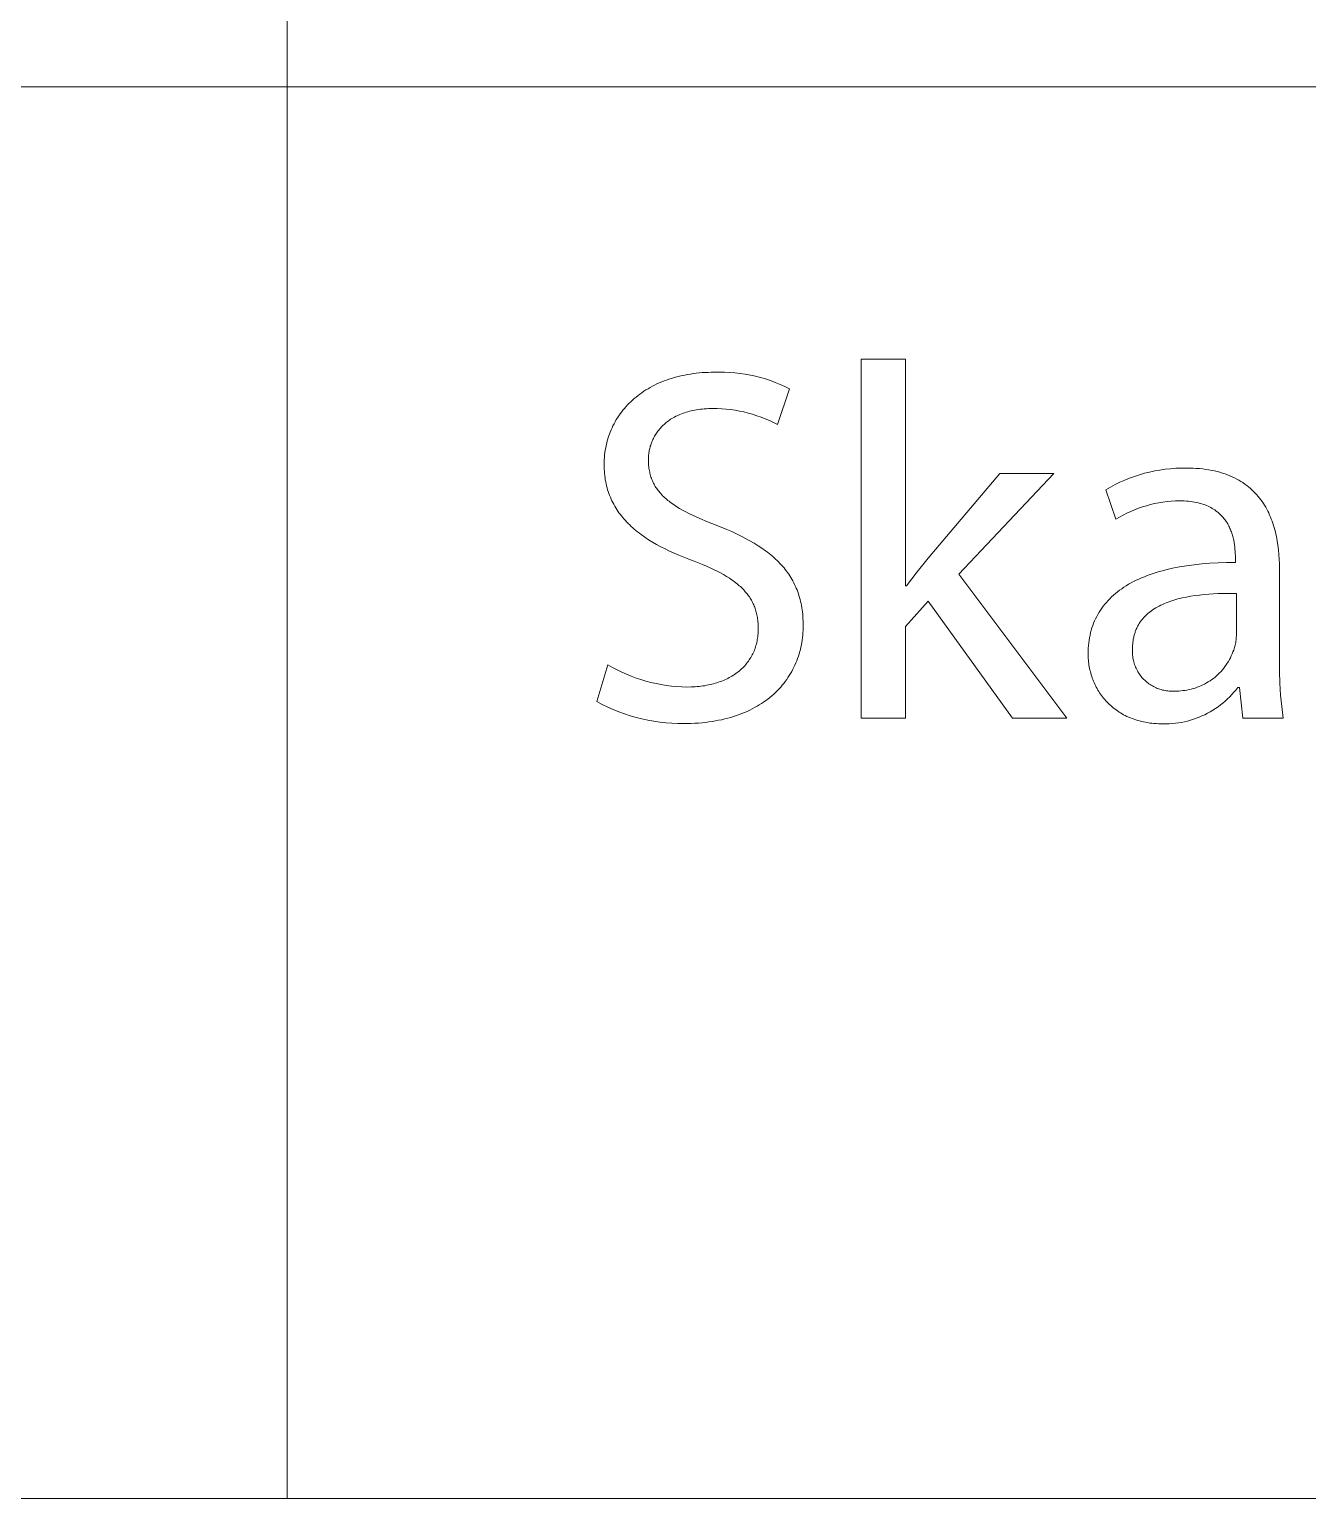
# Model space of a CAD drawing. Header units: millimetres. Extents: x 0 to 5466, y 0 to 3819.
# Drawn here: x 4955.2 to 5093.5, y 152.7 to 311.7 of the extents above; entities that cross this region are included whole.
import ezdxf

# ---------------------------------------------------------------- set-up
doc = ezdxf.new("R2010")
doc.units = ezdxf.units.MM
doc.header["$MEASUREMENT"] = 0
doc.layers.add('Domyślny', color=7, linetype='Continuous', true_color=0x000000)

msp = doc.modelspace()

# ---------------------------------------------------------------- linework, layer by layer
at = {"layer": 'Domyślny', "color": 18, "lineweight": 15, "true_color": 0x000000}
for p, q in [((4983.11, 152.73), (4983.11, 611)), ((3400.11, 305.53), (5465.59, 305.53)), ((5045.2, 237.18), (5045.2, 276.03)), ((5045.2, 276.03), (5049.97, 276.03)), ((5049.97, 276.03), (5049.97, 251.5)), ((5023.35, 273.47), (5023.61, 273.58)), ((5023.61, 273.58), (5023.87, 273.69)), ((5023.87, 273.69), (5024.13, 273.79)), ((5024.13, 273.79), (5024.4, 273.88)), ((5024.4, 273.88), (5024.68, 273.97)), ((5024.68, 273.97), (5024.96, 274.05)), ((5024.96, 274.05), (5025.24, 274.13)), ((5025.24, 274.13), (5025.53, 274.2)), ((5025.53, 274.2), (5025.82, 274.27)), ((5025.82, 274.27), (5026.11, 274.33)), ((5026.11, 274.33), (5026.41, 274.39)), ((5026.41, 274.39), (5026.72, 274.44)), ((5026.72, 274.44), (5027.02, 274.49)), ((5027.02, 274.49), (5027.34, 274.53)), ((5027.34, 274.53), (5027.65, 274.56)), ((5027.65, 274.56), (5027.97, 274.59)), ((5027.97, 274.59), (5028.29, 274.61)), ((5028.29, 274.61), (5028.62, 274.62)), ((5028.62, 274.62), (5028.95, 274.63)), ((5028.95, 274.63), (5029.29, 274.64)), ((5029.29, 274.64), (5029.85, 274.65)), ((5029.85, 274.65), (5030.41, 274.64)), ((5030.41, 274.64), (5030.97, 274.61)), ((5030.97, 274.61), (5031.53, 274.56)), ((5031.53, 274.56), (5032.09, 274.5)), ((5032.09, 274.5), (5032.65, 274.42)), ((5032.65, 274.42), (5033.2, 274.31)), ((5033.2, 274.31), (5033.75, 274.19)), ((5033.75, 274.19), (5034.3, 274.06)), ((5034.3, 274.06), (5034.84, 273.9)), ((5034.84, 273.9), (5035.37, 273.73)), ((5035.37, 273.73), (5035.9, 273.53)), ((5035.9, 273.53), (5036.42, 273.32)), ((5020.65, 271.79), (5020.84, 271.95)), ((5020.84, 271.95), (5021.05, 272.11)), ((5021.05, 272.11), (5021.25, 272.27)), ((5021.25, 272.27), (5021.47, 272.42)), ((5021.47, 272.42), (5021.69, 272.57)), ((5021.69, 272.57), (5021.91, 272.71)), ((5021.91, 272.71), (5022.14, 272.85)), ((5022.14, 272.85), (5022.37, 272.98)), ((5022.37, 272.98), (5022.61, 273.11)), ((5022.61, 273.11), (5022.85, 273.24)), ((5022.85, 273.24), (5023.1, 273.36)), ((5023.1, 273.36), (5023.35, 273.47)), ((5037.44, 272.85), (5036.13, 268.96)), ((5036.42, 273.32), (5036.93, 273.1)), ((5036.93, 273.1), (5037.44, 272.85)), ((5019.11, 270.12), (5019.26, 270.32)), ((5019.26, 270.32), (5019.41, 270.52)), ((5019.41, 270.52), (5019.57, 270.71)), ((5019.57, 270.71), (5019.74, 270.9)), ((5019.74, 270.9), (5019.91, 271.09)), ((5019.91, 271.09), (5020.09, 271.27)), ((5020.09, 271.27), (5020.27, 271.44)), ((5020.27, 271.44), (5020.45, 271.62)), ((5020.45, 271.62), (5020.65, 271.79)), ((5026.44, 270.36), (5026.26, 270.31)), ((5026.62, 270.41), (5026.44, 270.36)), ((5026.8, 270.46), (5026.62, 270.41)), ((5026.99, 270.5), (5026.8, 270.46)), ((5027.18, 270.54), (5026.99, 270.5)), ((5027.38, 270.57), (5027.18, 270.54)), ((5027.58, 270.6), (5027.38, 270.57)), ((5027.79, 270.63), (5027.58, 270.6)), ((5028, 270.65), (5027.79, 270.63)), ((5028.22, 270.67), (5028, 270.65)), ((5028.44, 270.68), (5028.22, 270.67)), ((5028.66, 270.7), (5028.44, 270.68)), ((5028.89, 270.7), (5028.66, 270.7)), ((5029.12, 270.7), (5028.89, 270.7)), ((5029.61, 270.7), (5029.12, 270.7)), ((5030.1, 270.68), (5029.61, 270.7)), ((5030.58, 270.64), (5030.1, 270.68)), ((5031.06, 270.59), (5030.58, 270.64)), ((5031.55, 270.52), (5031.06, 270.59)), ((5032.03, 270.43), (5031.55, 270.52)), ((5032.5, 270.33), (5032.03, 270.43)), ((5032.97, 270.21), (5032.5, 270.33)), ((5018.24, 268.62), (5018.34, 268.84)), ((5018.34, 268.84), (5018.46, 269.06)), ((5018.46, 269.06), (5018.58, 269.28)), ((5018.58, 269.28), (5018.7, 269.5)), ((5018.7, 269.5), (5018.83, 269.71)), ((5018.83, 269.71), (5018.97, 269.91)), ((5018.97, 269.91), (5019.11, 270.12)), ((5023.66, 268.79), (5023.56, 268.69)), ((5023.76, 268.89), (5023.66, 268.79)), ((5023.87, 268.99), (5023.76, 268.89)), ((5023.98, 269.08), (5023.87, 268.99)), ((5024.09, 269.18), (5023.98, 269.08)), ((5024.21, 269.27), (5024.09, 269.18)), ((5024.33, 269.36), (5024.21, 269.27)), ((5024.45, 269.45), (5024.33, 269.36)), ((5024.58, 269.54), (5024.45, 269.45)), ((5024.72, 269.62), (5024.58, 269.54)), ((5024.85, 269.7), (5024.72, 269.62)), ((5024.99, 269.78), (5024.85, 269.7)), ((5025.14, 269.86), (5024.99, 269.78)), ((5025.28, 269.93), (5025.14, 269.86)), ((5025.44, 270), (5025.28, 269.93)), ((5025.59, 270.07), (5025.44, 270)), ((5025.75, 270.13), (5025.59, 270.07)), ((5025.92, 270.2), (5025.75, 270.13)), ((5026.09, 270.25), (5025.92, 270.2)), ((5026.26, 270.31), (5026.09, 270.25)), ((5033.44, 270.08), (5032.97, 270.21)), ((5033.9, 269.93), (5033.44, 270.08)), ((5034.36, 269.77), (5033.9, 269.93)), ((5034.81, 269.59), (5034.36, 269.77)), ((5035.26, 269.39), (5034.81, 269.59)), ((5035.7, 269.18), (5035.26, 269.39)), ((5036.13, 268.96), (5035.7, 269.18)), ((5017.66, 266.96), (5017.72, 267.2)), ((5017.72, 267.2), (5017.79, 267.44)), ((5017.79, 267.44), (5017.87, 267.68)), ((5017.87, 267.68), (5017.95, 267.92)), ((5017.95, 267.92), (5018.04, 268.16)), ((5018.04, 268.16), (5018.13, 268.39)), ((5018.13, 268.39), (5018.24, 268.62)), ((5022.6, 267.23), (5022.55, 267.11)), ((5022.65, 267.35), (5022.6, 267.23)), ((5022.71, 267.46), (5022.65, 267.35)), ((5022.77, 267.58), (5022.71, 267.46)), ((5022.83, 267.7), (5022.77, 267.58)), ((5022.9, 267.81), (5022.83, 267.7)), ((5022.97, 267.93), (5022.9, 267.81)), ((5023.05, 268.04), (5022.97, 267.93)), ((5023.12, 268.15), (5023.05, 268.04)), ((5023.2, 268.26), (5023.12, 268.15)), ((5023.29, 268.37), (5023.2, 268.26)), ((5023.38, 268.48), (5023.29, 268.37)), ((5023.47, 268.58), (5023.38, 268.48)), ((5023.56, 268.69), (5023.47, 268.58)), ((5017.41, 265.42), (5017.44, 265.69)), ((5017.44, 265.69), (5017.47, 265.94)), ((5017.47, 265.94), (5017.51, 266.2)), ((5017.51, 266.2), (5017.55, 266.46)), ((5017.55, 266.46), (5017.6, 266.71)), ((5017.6, 266.71), (5017.66, 266.96)), ((5022.19, 265.67), (5022.18, 265.55)), ((5022.18, 265.55), (5022.18, 265.43)), ((5022.21, 265.79), (5022.19, 265.67)), ((5022.22, 265.91), (5022.21, 265.79)), ((5022.24, 266.03), (5022.22, 265.91)), ((5022.26, 266.15), (5022.24, 266.03)), ((5022.29, 266.27), (5022.26, 266.15)), ((5022.32, 266.39), (5022.29, 266.27)), ((5022.35, 266.51), (5022.32, 266.39)), ((5022.38, 266.63), (5022.35, 266.51)), ((5022.42, 266.75), (5022.38, 266.63)), ((5022.46, 266.87), (5022.42, 266.75)), ((5022.5, 266.99), (5022.46, 266.87)), ((5022.55, 267.11), (5022.5, 266.99)), ((5017.38, 264.63), (5017.39, 264.89)), ((5017.39, 264.38), (5017.38, 264.63)), ((5017.39, 264.89), (5017.4, 265.16)), ((5017.39, 264.15), (5017.39, 264.38)), ((5017.41, 263.91), (5017.39, 264.15)), ((5017.4, 265.16), (5017.41, 265.42)), ((5022.18, 265.43), (5022.17, 265.31)), ((5022.17, 265.31), (5022.17, 265.19)), ((5022.17, 265.19), (5022.17, 265.03)), ((5022.17, 265.03), (5022.18, 264.87)), ((5022.18, 264.87), (5022.19, 264.71)), ((5022.19, 264.71), (5022.2, 264.56)), ((5022.2, 264.56), (5022.21, 264.41)), ((5022.21, 264.41), (5022.23, 264.26)), ((5022.23, 264.26), (5022.25, 264.11)), ((5022.25, 264.11), (5022.28, 263.97)), ((5022.28, 263.97), (5022.31, 263.83)), ((5076.39, 263.83), (5076.95, 263.95)), ((5076.95, 263.95), (5077.51, 264.05)), ((5077.51, 264.05), (5078.07, 264.13)), ((5078.07, 264.13), (5078.64, 264.19)), ((5078.64, 264.19), (5079.21, 264.24)), ((5079.21, 264.24), (5079.77, 264.26)), ((5079.77, 264.26), (5080.34, 264.26)), ((5080.34, 264.26), (5080.72, 264.26)), ((5080.72, 264.26), (5081.08, 264.24)), ((5081.08, 264.24), (5081.44, 264.22)), ((5081.44, 264.22), (5081.79, 264.2)), ((5081.79, 264.2), (5082.13, 264.16)), ((5082.13, 264.16), (5082.46, 264.12)), ((5082.46, 264.12), (5082.78, 264.07)), ((5082.78, 264.07), (5083.1, 264.01)), ((5083.1, 264.01), (5083.4, 263.95)), ((5017.43, 263.68), (5017.41, 263.91)), ((5017.45, 263.45), (5017.43, 263.68)), ((5017.48, 263.22), (5017.45, 263.45)), ((5017.51, 263), (5017.48, 263.22)), ((5017.55, 262.78), (5017.51, 263)), ((5017.6, 262.56), (5017.55, 262.78)), ((5017.65, 262.34), (5017.6, 262.56)), ((5022.31, 263.83), (5022.34, 263.69)), ((5022.34, 263.69), (5022.37, 263.55)), ((5022.37, 263.55), (5022.41, 263.42)), ((5022.41, 263.42), (5022.45, 263.28)), ((5022.45, 263.28), (5022.5, 263.15)), ((5022.5, 263.15), (5022.55, 263.02)), ((5022.55, 263.02), (5022.6, 262.89)), ((5022.6, 262.89), (5022.66, 262.77)), ((5022.66, 262.77), (5022.72, 262.64)), ((5022.72, 262.64), (5022.78, 262.52)), ((5022.78, 262.52), (5022.85, 262.4)), ((5022.85, 262.4), (5022.92, 262.28)), ((5052.43, 254.52), (5060.2, 263.66)), ((5066.01, 263.66), (5055.76, 252.77)), ((5060.2, 263.66), (5066.01, 263.66)), ((5072.16, 262.2), (5072.66, 262.47)), ((5072.66, 262.47), (5073.17, 262.72)), ((5073.17, 262.72), (5073.69, 262.95)), ((5073.69, 262.95), (5074.22, 263.16)), ((5074.22, 263.16), (5074.75, 263.36)), ((5074.75, 263.36), (5075.29, 263.54)), ((5075.29, 263.54), (5075.84, 263.69)), ((5075.84, 263.69), (5076.39, 263.83)), ((5083.4, 263.95), (5083.7, 263.88)), ((5083.7, 263.88), (5083.99, 263.8)), ((5083.99, 263.8), (5084.28, 263.71)), ((5084.28, 263.71), (5084.55, 263.62)), ((5084.55, 263.62), (5084.82, 263.53)), ((5084.82, 263.53), (5085.08, 263.42)), ((5085.08, 263.42), (5085.33, 263.31)), ((5085.33, 263.31), (5085.57, 263.2)), ((5085.57, 263.2), (5085.81, 263.07)), ((5085.81, 263.07), (5086.04, 262.95)), ((5086.04, 262.95), (5086.26, 262.81)), ((5086.26, 262.81), (5086.48, 262.68)), ((5086.48, 262.68), (5086.69, 262.53)), ((5086.69, 262.53), (5086.89, 262.38)), ((5086.89, 262.38), (5087.09, 262.23)), ((5017.7, 262.13), (5017.65, 262.34)), ((5017.76, 261.92), (5017.7, 262.13)), ((5017.83, 261.71), (5017.76, 261.92)), ((5017.9, 261.51), (5017.83, 261.71)), ((5017.98, 261.31), (5017.9, 261.51)), ((5018.06, 261.11), (5017.98, 261.31)), ((5018.14, 260.91), (5018.06, 261.11)), ((5018.23, 260.72), (5018.14, 260.91)), ((5022.92, 262.28), (5022.99, 262.16)), ((5022.99, 262.16), (5023.07, 262.05)), ((5023.07, 262.05), (5023.15, 261.93)), ((5023.15, 261.93), (5023.23, 261.82)), ((5023.23, 261.82), (5023.32, 261.71)), ((5023.32, 261.71), (5023.41, 261.6)), ((5023.41, 261.6), (5023.51, 261.49)), ((5023.51, 261.49), (5023.61, 261.38)), ((5023.61, 261.38), (5023.71, 261.27)), ((5023.71, 261.27), (5023.82, 261.17)), ((5023.82, 261.17), (5023.93, 261.06)), ((5023.93, 261.06), (5024.04, 260.96)), ((5024.04, 260.96), (5024.16, 260.86)), ((5024.16, 260.86), (5024.28, 260.76)), ((5071.66, 261.91), (5072.16, 262.2)), ((5072.74, 258.73), (5071.66, 261.91)), ((5087.09, 262.23), (5087.27, 262.07)), ((5087.27, 262.07), (5087.46, 261.91)), ((5087.46, 261.91), (5087.63, 261.74)), ((5087.63, 261.74), (5087.8, 261.56)), ((5087.8, 261.56), (5087.96, 261.39)), ((5087.96, 261.39), (5088.12, 261.2)), ((5088.12, 261.2), (5088.27, 261.02)), ((5088.27, 261.02), (5088.42, 260.83)), ((5088.42, 260.83), (5088.55, 260.63)), ((5018.33, 260.53), (5018.23, 260.72)), ((5018.43, 260.34), (5018.33, 260.53)), ((5018.53, 260.15), (5018.43, 260.34)), ((5018.64, 259.97), (5018.53, 260.15)), ((5018.75, 259.79), (5018.64, 259.97)), ((5018.87, 259.61), (5018.75, 259.79)), ((5018.99, 259.43), (5018.87, 259.61)), ((5019.12, 259.26), (5018.99, 259.43)), ((5019.26, 259.09), (5019.12, 259.26)), ((5024.28, 260.76), (5024.41, 260.66)), ((5024.41, 260.66), (5024.53, 260.56)), ((5024.53, 260.56), (5024.67, 260.46)), ((5024.67, 260.46), (5024.95, 260.27)), ((5024.95, 260.27), (5025.24, 260.08)), ((5025.24, 260.08), (5025.55, 259.89)), ((5025.55, 259.89), (5025.87, 259.7)), ((5025.87, 259.7), (5026.21, 259.52)), ((5026.21, 259.52), (5026.56, 259.34)), ((5026.56, 259.34), (5026.94, 259.16)), ((5073.93, 259.38), (5073.52, 259.18)), ((5074.34, 259.57), (5073.93, 259.38)), ((5074.76, 259.75), (5074.34, 259.57)), ((5075.18, 259.91), (5074.76, 259.75)), ((5075.61, 260.06), (5075.18, 259.91)), ((5076.05, 260.19), (5075.61, 260.06)), ((5076.49, 260.31), (5076.05, 260.19)), ((5076.93, 260.42), (5076.49, 260.31)), ((5077.38, 260.5), (5076.93, 260.42)), ((5077.82, 260.58), (5077.38, 260.5)), ((5078.27, 260.63), (5077.82, 260.58)), ((5078.73, 260.67), (5078.27, 260.63)), ((5079.18, 260.7), (5078.73, 260.67)), ((5079.63, 260.71), (5079.18, 260.7)), ((5079.89, 260.71), (5079.63, 260.71)), ((5080.13, 260.7), (5079.89, 260.71)), ((5080.37, 260.68), (5080.13, 260.7)), ((5080.6, 260.67), (5080.37, 260.68)), ((5080.82, 260.64), (5080.6, 260.67)), ((5081.04, 260.61), (5080.82, 260.64)), ((5081.25, 260.58), (5081.04, 260.61)), ((5081.45, 260.54), (5081.25, 260.58)), ((5081.65, 260.49), (5081.45, 260.54)), ((5081.84, 260.44), (5081.65, 260.49)), ((5082.03, 260.39), (5081.84, 260.44)), ((5082.2, 260.33), (5082.03, 260.39)), ((5082.38, 260.27), (5082.2, 260.33)), ((5082.55, 260.2), (5082.38, 260.27)), ((5082.71, 260.13), (5082.55, 260.2)), ((5082.86, 260.06), (5082.71, 260.13)), ((5083.01, 259.98), (5082.86, 260.06)), ((5083.16, 259.9), (5083.01, 259.98)), ((5083.3, 259.82), (5083.16, 259.9)), ((5083.43, 259.73), (5083.3, 259.82)), ((5083.56, 259.64), (5083.43, 259.73)), ((5083.69, 259.54), (5083.56, 259.64)), ((5083.81, 259.45), (5083.69, 259.54)), ((5083.92, 259.35), (5083.81, 259.45)), ((5084.03, 259.24), (5083.92, 259.35)), ((5084.14, 259.14), (5084.03, 259.24)), ((5088.55, 260.63), (5088.69, 260.44)), ((5088.69, 260.44), (5088.81, 260.24)), ((5088.81, 260.24), (5088.94, 260.03)), ((5088.94, 260.03), (5089.05, 259.82)), ((5089.05, 259.82), (5089.16, 259.61)), ((5089.16, 259.61), (5089.27, 259.4)), ((5089.27, 259.4), (5089.37, 259.18)), ((5019.39, 258.92), (5019.26, 259.09)), ((5019.53, 258.75), (5019.39, 258.92)), ((5019.68, 258.59), (5019.53, 258.75)), ((5019.83, 258.42), (5019.68, 258.59)), ((5019.99, 258.26), (5019.83, 258.42)), ((5020.15, 258.11), (5019.99, 258.26)), ((5020.31, 257.95), (5020.15, 258.11)), ((5020.48, 257.8), (5020.31, 257.95)), ((5020.65, 257.65), (5020.48, 257.8)), ((5020.83, 257.5), (5020.65, 257.65)), ((5026.94, 259.16), (5027.73, 258.8)), ((5027.73, 258.8), (5028.58, 258.44)), ((5028.58, 258.44), (5029.51, 258.07)), ((5029.51, 258.07), (5030.64, 257.61)), ((5030.64, 257.61), (5031.18, 257.38)), ((5073.13, 258.96), (5072.74, 258.73)), ((5073.52, 259.18), (5073.13, 258.96)), ((5084.24, 259.03), (5084.14, 259.14)), ((5084.34, 258.92), (5084.24, 259.03)), ((5084.43, 258.81), (5084.34, 258.92)), ((5084.52, 258.7), (5084.43, 258.81)), ((5084.6, 258.58), (5084.52, 258.7)), ((5084.68, 258.46), (5084.6, 258.58)), ((5084.76, 258.34), (5084.68, 258.46)), ((5084.83, 258.22), (5084.76, 258.34)), ((5084.9, 258.1), (5084.83, 258.22)), ((5084.96, 257.98), (5084.9, 258.1)), ((5085.02, 257.85), (5084.96, 257.98)), ((5085.08, 257.73), (5085.02, 257.85)), ((5085.13, 257.6), (5085.08, 257.73)), ((5085.18, 257.48), (5085.13, 257.6)), ((5089.37, 259.18), (5089.46, 258.96)), ((5089.46, 258.96), (5089.55, 258.74)), ((5089.55, 258.74), (5089.64, 258.51)), ((5089.64, 258.51), (5089.72, 258.28)), ((5089.72, 258.28), (5089.79, 258.05)), ((5089.79, 258.05), (5089.86, 257.82)), ((5089.86, 257.82), (5089.93, 257.59)), ((5021.01, 257.35), (5020.83, 257.5)), ((5021.2, 257.21), (5021.01, 257.35)), ((5021.38, 257.06), (5021.2, 257.21)), ((5021.78, 256.79), (5021.38, 257.06)), ((5022.19, 256.51), (5021.78, 256.79)), ((5022.61, 256.25), (5022.19, 256.51)), ((5023.05, 255.99), (5022.61, 256.25)), ((5031.18, 257.38), (5031.7, 257.13)), ((5031.7, 257.13), (5032.21, 256.89)), ((5032.21, 256.89), (5032.69, 256.64)), ((5032.69, 256.64), (5033.16, 256.38)), ((5033.16, 256.38), (5033.61, 256.12)), ((5033.61, 256.12), (5034.04, 255.85)), ((5085.23, 257.35), (5085.18, 257.48)), ((5085.27, 257.22), (5085.23, 257.35)), ((5085.32, 257.1), (5085.27, 257.22)), ((5085.35, 256.97), (5085.32, 257.1)), ((5085.39, 256.84), (5085.35, 256.97)), ((5085.42, 256.71), (5085.39, 256.84)), ((5085.45, 256.58), (5085.42, 256.71)), ((5085.48, 256.46), (5085.45, 256.58)), ((5085.53, 256.2), (5085.48, 256.46)), ((5085.57, 255.95), (5085.53, 256.2)), ((5089.93, 257.59), (5089.99, 257.35)), ((5089.99, 257.35), (5090.04, 257.11)), ((5090.04, 257.11), (5090.1, 256.87)), ((5090.1, 256.87), (5090.15, 256.63)), ((5090.15, 256.63), (5090.19, 256.39)), ((5090.19, 256.39), (5090.27, 255.9)), ((5023.51, 255.75), (5023.05, 255.99)), ((5023.98, 255.51), (5023.51, 255.75)), ((5024.47, 255.27), (5023.98, 255.51)), ((5024.97, 255.04), (5024.47, 255.27)), ((5025.48, 254.82), (5024.97, 255.04)), ((5026.02, 254.61), (5025.48, 254.82)), ((5026.56, 254.4), (5026.02, 254.61)), ((5034.04, 255.85), (5034.45, 255.58)), ((5034.45, 255.58), (5034.85, 255.3)), ((5034.85, 255.3), (5035.04, 255.15)), ((5035.04, 255.15), (5035.23, 255.01)), ((5035.23, 255.01), (5035.41, 254.86)), ((5035.41, 254.86), (5035.58, 254.71)), ((5035.58, 254.71), (5035.76, 254.56)), ((5035.76, 254.56), (5035.93, 254.41)), ((5051.23, 253.03), (5052.43, 254.52)), ((5085.6, 255.71), (5085.57, 255.95)), ((5085.62, 255.47), (5085.6, 255.71)), ((5085.64, 255.23), (5085.62, 255.47)), ((5085.65, 255.01), (5085.64, 255.23)), ((5085.66, 254.79), (5085.65, 255.01)), ((5085.66, 254.58), (5085.66, 254.79)), ((5085.66, 254.03), (5085.66, 254.58)), ((5090.27, 255.9), (5090.33, 255.4)), ((5090.33, 255.4), (5090.37, 254.91)), ((5090.37, 254.91), (5090.4, 254.41)), ((5027.12, 254.2), (5026.56, 254.4)), ((5028.02, 253.84), (5027.12, 254.2)), ((5028.44, 253.66), (5028.02, 253.84)), ((5028.85, 253.47), (5028.44, 253.66)), ((5029.23, 253.29), (5028.85, 253.47)), ((5029.61, 253.1), (5029.23, 253.29)), ((5029.96, 252.92), (5029.61, 253.1)), ((5030.3, 252.73), (5029.96, 252.92)), ((5035.93, 254.41), (5036.09, 254.25)), ((5036.09, 254.25), (5036.25, 254.1)), ((5036.25, 254.1), (5036.4, 253.94)), ((5036.4, 253.94), (5036.55, 253.78)), ((5036.55, 253.78), (5036.7, 253.61)), ((5036.7, 253.61), (5036.84, 253.45)), ((5036.84, 253.45), (5036.97, 253.28)), ((5036.97, 253.28), (5037.1, 253.11)), ((5037.1, 253.11), (5037.23, 252.94)), ((5037.23, 252.94), (5037.35, 252.76)), ((5050.08, 251.5), (5051.23, 253.03)), ((5076.44, 252.74), (5076.76, 252.85)), ((5076.76, 252.85), (5077.09, 252.96)), ((5077.09, 252.96), (5077.43, 253.06)), ((5077.43, 253.06), (5077.78, 253.15)), ((5077.78, 253.15), (5078.13, 253.25)), ((5078.13, 253.25), (5078.86, 253.41)), ((5078.86, 253.41), (5079.61, 253.56)), ((5079.61, 253.56), (5080.39, 253.69)), ((5080.39, 253.69), (5081.2, 253.8)), ((5081.2, 253.8), (5082.04, 253.89)), ((5082.04, 253.89), (5082.9, 253.95)), ((5082.9, 253.95), (5083.79, 254)), ((5083.79, 254), (5084.71, 254.03)), ((5084.71, 254.03), (5085.66, 254.03)), ((5090.4, 254.41), (5090.42, 253.91)), ((5090.42, 253.91), (5090.43, 253.41)), ((5090.43, 253.41), (5090.43, 243.51)), ((5030.62, 252.54), (5030.3, 252.73)), ((5030.93, 252.34), (5030.62, 252.54)), ((5031.22, 252.14), (5030.93, 252.34)), ((5031.5, 251.94), (5031.22, 252.14)), ((5031.63, 251.84), (5031.5, 251.94)), ((5031.76, 251.74), (5031.63, 251.84)), ((5031.88, 251.64), (5031.76, 251.74)), ((5032, 251.53), (5031.88, 251.64)), ((5032.12, 251.43), (5032, 251.53)), ((5032.24, 251.32), (5032.12, 251.43)), ((5032.35, 251.21), (5032.24, 251.32)), ((5037.35, 252.76), (5037.47, 252.58)), ((5037.47, 252.58), (5037.58, 252.4)), ((5037.58, 252.4), (5037.69, 252.22)), ((5037.69, 252.22), (5037.8, 252.04)), ((5037.8, 252.04), (5037.9, 251.85)), ((5037.9, 251.85), (5037.99, 251.66)), ((5037.99, 251.66), (5038.08, 251.46)), ((5038.08, 251.46), (5038.17, 251.27)), ((5038.17, 251.27), (5038.25, 251.07)), ((5049.97, 251.5), (5050.08, 251.5)), ((5055.76, 252.77), (5067.43, 237.18)), ((5073.37, 251.2), (5073.61, 251.36)), ((5073.61, 251.36), (5073.86, 251.52)), ((5073.86, 251.52), (5074.12, 251.68)), ((5074.12, 251.68), (5074.38, 251.83)), ((5074.38, 251.83), (5074.65, 251.97)), ((5074.65, 251.97), (5074.93, 252.11)), ((5074.93, 252.11), (5075.22, 252.25)), ((5075.22, 252.25), (5075.51, 252.38)), ((5075.51, 252.38), (5075.82, 252.5)), ((5075.82, 252.5), (5076.12, 252.62)), ((5076.12, 252.62), (5076.44, 252.74)), ((5032.45, 251.1), (5032.35, 251.21)), ((5032.55, 250.99), (5032.45, 251.1)), ((5032.65, 250.88), (5032.55, 250.99)), ((5032.75, 250.77), (5032.65, 250.88)), ((5032.84, 250.66), (5032.75, 250.77)), ((5032.93, 250.54), (5032.84, 250.66)), ((5033.01, 250.43), (5032.93, 250.54)), ((5033.09, 250.31), (5033.01, 250.43)), ((5033.17, 250.19), (5033.09, 250.31)), ((5033.25, 250.07), (5033.17, 250.19)), ((5033.32, 249.95), (5033.25, 250.07)), ((5033.38, 249.83), (5033.32, 249.95)), ((5033.45, 249.7), (5033.38, 249.83)), ((5033.51, 249.58), (5033.45, 249.7)), ((5038.25, 251.07), (5038.32, 250.87)), ((5038.32, 250.87), (5038.39, 250.66)), ((5038.39, 250.66), (5038.46, 250.46)), ((5038.46, 250.46), (5038.52, 250.25)), ((5038.52, 250.25), (5038.58, 250.03)), ((5038.58, 250.03), (5038.63, 249.82)), ((5038.63, 249.82), (5038.68, 249.6)), ((5052.43, 249.86), (5049.97, 247.13)), ((5061.57, 237.18), (5052.43, 249.86)), ((5071.53, 249.52), (5071.71, 249.72)), ((5071.71, 249.72), (5071.89, 249.93)), ((5071.89, 249.93), (5072.08, 250.12)), ((5072.08, 250.12), (5072.27, 250.31)), ((5072.27, 250.31), (5072.48, 250.5)), ((5072.48, 250.5), (5072.69, 250.68)), ((5072.69, 250.68), (5072.91, 250.86)), ((5072.91, 250.86), (5073.13, 251.03)), ((5073.13, 251.03), (5073.37, 251.2)), ((5078.18, 249.67), (5077.98, 249.59)), ((5078.38, 249.75), (5078.18, 249.67)), ((5078.59, 249.83), (5078.38, 249.75)), ((5078.8, 249.9), (5078.59, 249.83)), ((5079.02, 249.96), (5078.8, 249.9)), ((5079.23, 250.03), (5079.02, 249.96)), ((5079.45, 250.09), (5079.23, 250.03)), ((5079.9, 250.2), (5079.45, 250.09)), ((5080.36, 250.3), (5079.9, 250.2)), ((5080.83, 250.38), (5080.36, 250.3)), ((5081.31, 250.46), (5080.83, 250.38)), ((5081.79, 250.52), (5081.31, 250.46)), ((5082.28, 250.57), (5081.79, 250.52)), ((5082.78, 250.61), (5082.28, 250.57)), ((5083.28, 250.65), (5082.78, 250.61)), ((5083.78, 250.67), (5083.28, 250.65)), ((5084.78, 250.69), (5083.78, 250.67)), ((5085.77, 250.68), (5084.78, 250.69)), ((5085.77, 246.1), (5085.77, 250.68)), ((5033.57, 249.45), (5033.51, 249.58)), ((5033.62, 249.32), (5033.57, 249.45)), ((5033.67, 249.19), (5033.62, 249.32)), ((5033.72, 249.06), (5033.67, 249.19)), ((5033.76, 248.92), (5033.72, 249.06)), ((5033.8, 248.79), (5033.76, 248.92)), ((5033.84, 248.65), (5033.8, 248.79)), ((5033.88, 248.51), (5033.84, 248.65)), ((5033.91, 248.37), (5033.88, 248.51)), ((5033.94, 248.23), (5033.91, 248.37)), ((5033.96, 248.09), (5033.94, 248.23)), ((5033.98, 247.94), (5033.96, 248.09)), ((5038.68, 249.6), (5038.73, 249.38)), ((5038.73, 249.38), (5038.77, 249.15)), ((5038.77, 249.15), (5038.8, 248.92)), ((5038.8, 248.92), (5038.83, 248.69)), ((5038.83, 248.69), (5038.86, 248.45)), ((5038.86, 248.45), (5038.88, 248.21)), ((5038.88, 248.21), (5038.89, 247.97)), ((5070.54, 247.96), (5070.66, 248.19)), ((5070.66, 248.19), (5070.78, 248.43)), ((5070.78, 248.43), (5070.92, 248.65)), ((5070.92, 248.65), (5071.06, 248.88)), ((5071.06, 248.88), (5071.21, 249.1)), ((5071.21, 249.1), (5071.37, 249.31)), ((5071.37, 249.31), (5071.53, 249.52)), ((5075.74, 248.06), (5075.68, 247.99)), ((5075.81, 248.13), (5075.74, 248.06)), ((5075.87, 248.2), (5075.81, 248.13)), ((5075.94, 248.27), (5075.87, 248.2)), ((5076.01, 248.34), (5075.94, 248.27)), ((5076.08, 248.41), (5076.01, 248.34)), ((5076.16, 248.47), (5076.08, 248.41)), ((5076.23, 248.54), (5076.16, 248.47)), ((5076.31, 248.6), (5076.23, 248.54)), ((5076.38, 248.66), (5076.31, 248.6)), ((5076.54, 248.78), (5076.38, 248.66)), ((5076.7, 248.9), (5076.54, 248.78)), ((5076.87, 249.01), (5076.7, 248.9)), ((5077.05, 249.12), (5076.87, 249.01)), ((5077.22, 249.22), (5077.05, 249.12)), ((5077.41, 249.32), (5077.22, 249.22)), ((5077.59, 249.41), (5077.41, 249.32)), ((5077.79, 249.5), (5077.59, 249.41)), ((5077.98, 249.59), (5077.79, 249.5)), ((5034, 247.79), (5033.98, 247.94)), ((5034.02, 247.64), (5034, 247.79)), ((5034.03, 247.49), (5034.02, 247.64)), ((5034.04, 247.34), (5034.03, 247.49)), ((5034.05, 247.18), (5034.04, 247.34)), ((5034.04, 246.35), (5034.05, 246.52)), ((5034.05, 247.02), (5034.05, 247.18)), ((5034.06, 246.86), (5034.05, 247.02)), ((5034.05, 246.69), (5034.06, 246.86)), ((5034.05, 246.52), (5034.05, 246.69)), ((5038.89, 247.97), (5038.91, 247.73)), ((5038.9, 246.7), (5038.89, 246.43)), ((5038.91, 246.96), (5038.9, 246.7)), ((5038.91, 247.73), (5038.91, 247.48)), ((5038.91, 247.48), (5038.91, 247.23)), ((5038.91, 247.23), (5038.91, 246.96)), ((5049.97, 247.13), (5049.97, 237.18)), ((5070, 246.44), (5070.07, 246.71)), ((5070.07, 246.71), (5070.15, 246.97)), ((5070.15, 246.97), (5070.23, 247.22)), ((5070.23, 247.22), (5070.33, 247.47)), ((5070.33, 247.47), (5070.43, 247.72)), ((5070.43, 247.72), (5070.54, 247.96)), ((5074.81, 246.46), (5074.77, 246.37)), ((5074.84, 246.56), (5074.81, 246.46)), ((5074.87, 246.66), (5074.84, 246.56)), ((5074.91, 246.75), (5074.87, 246.66)), ((5074.95, 246.84), (5074.91, 246.75)), ((5074.99, 246.93), (5074.95, 246.84)), ((5075.03, 247.02), (5074.99, 246.93)), ((5075.08, 247.11), (5075.03, 247.02)), ((5075.12, 247.19), (5075.08, 247.11)), ((5075.17, 247.28), (5075.12, 247.19)), ((5075.22, 247.36), (5075.17, 247.28)), ((5075.27, 247.45), (5075.22, 247.36)), ((5075.33, 247.53), (5075.27, 247.45)), ((5075.38, 247.61), (5075.33, 247.53)), ((5075.44, 247.69), (5075.38, 247.61)), ((5075.49, 247.76), (5075.44, 247.69)), ((5075.55, 247.84), (5075.49, 247.76)), ((5075.61, 247.92), (5075.55, 247.84)), ((5075.68, 247.99), (5075.61, 247.92)), ((5033.71, 244.75), (5033.76, 244.9)), ((5033.76, 244.9), (5033.81, 245.05)), ((5033.81, 245.05), (5033.85, 245.21)), ((5033.85, 245.21), (5033.89, 245.37)), ((5033.89, 245.37), (5033.92, 245.53)), ((5033.92, 245.53), (5033.95, 245.69)), ((5033.95, 245.69), (5033.98, 245.85)), ((5033.98, 245.85), (5034, 246.01)), ((5034, 246.01), (5034.02, 246.18)), ((5034.02, 246.18), (5034.04, 246.35)), ((5038.66, 244.89), (5038.61, 244.63)), ((5038.72, 245.14), (5038.66, 244.89)), ((5038.76, 245.39), (5038.72, 245.14)), ((5038.8, 245.65), (5038.76, 245.39)), ((5038.84, 245.91), (5038.8, 245.65)), ((5038.87, 246.17), (5038.84, 245.91)), ((5038.89, 246.43), (5038.87, 246.17)), ((5069.75, 244.77), (5069.77, 245.06)), ((5069.77, 245.06), (5069.8, 245.35)), ((5069.8, 245.35), (5069.84, 245.63)), ((5069.84, 245.63), (5069.88, 245.9)), ((5069.88, 245.9), (5069.94, 246.18)), ((5069.94, 246.18), (5070, 246.44)), ((5074.55, 245.08), (5074.54, 244.97)), ((5074.54, 244.97), (5074.54, 244.85)), ((5074.56, 245.2), (5074.55, 245.08)), ((5074.57, 245.31), (5074.56, 245.2)), ((5074.58, 245.42), (5074.57, 245.31)), ((5074.59, 245.54), (5074.58, 245.42)), ((5074.61, 245.64), (5074.59, 245.54)), ((5074.62, 245.75), (5074.61, 245.64)), ((5074.64, 245.86), (5074.62, 245.75)), ((5074.67, 245.96), (5074.64, 245.86)), ((5074.69, 246.07), (5074.67, 245.96)), ((5074.72, 246.17), (5074.69, 246.07)), ((5074.74, 246.27), (5074.72, 246.17)), ((5074.77, 246.37), (5074.74, 246.27)), ((5085.57, 244.84), (5085.61, 244.97)), ((5085.61, 244.97), (5085.64, 245.11)), ((5085.64, 245.11), (5085.68, 245.25)), ((5085.68, 245.25), (5085.7, 245.39)), ((5085.7, 245.39), (5085.72, 245.53)), ((5085.72, 245.53), (5085.74, 245.67)), ((5085.74, 245.67), (5085.76, 245.81)), ((5085.76, 245.95), (5085.77, 246.1)), ((5085.76, 245.81), (5085.76, 245.95)), ((5032.9, 243.24), (5032.99, 243.36)), ((5032.99, 243.36), (5033.08, 243.49)), ((5033.08, 243.49), (5033.16, 243.62)), ((5033.16, 243.62), (5033.24, 243.76)), ((5033.24, 243.76), (5033.32, 243.89)), ((5033.32, 243.89), (5033.4, 244.03)), ((5033.4, 244.03), (5033.47, 244.17)), ((5033.47, 244.17), (5033.53, 244.31)), ((5033.53, 244.31), (5033.6, 244.46)), ((5033.6, 244.46), (5033.65, 244.6)), ((5033.65, 244.6), (5033.71, 244.75)), ((5038.22, 243.41), (5038.12, 243.17)), ((5038.31, 243.65), (5038.22, 243.41)), ((5038.39, 243.89), (5038.31, 243.65)), ((5038.47, 244.14), (5038.39, 243.89)), ((5038.54, 244.39), (5038.47, 244.14)), ((5038.61, 244.63), (5038.54, 244.39)), ((5069.73, 244.18), (5069.74, 244.48)), ((5069.74, 244), (5069.73, 244.18)), ((5069.74, 244.48), (5069.75, 244.77)), ((5069.74, 243.82), (5069.74, 244)), ((5069.75, 243.65), (5069.74, 243.82)), ((5069.77, 243.47), (5069.75, 243.65)), ((5069.78, 243.29), (5069.77, 243.47)), ((5069.81, 243.11), (5069.78, 243.29)), ((5074.54, 244.73), (5074.53, 244.58)), ((5074.53, 244.58), (5074.53, 244.44)), ((5074.53, 244.44), (5074.53, 244.29)), ((5074.53, 244.29), (5074.53, 244.14)), ((5074.53, 244.14), (5074.54, 244)), ((5074.54, 244.85), (5074.54, 244.73)), ((5074.54, 244), (5074.56, 243.85)), ((5074.56, 243.85), (5074.58, 243.71)), ((5074.58, 243.71), (5074.61, 243.56)), ((5074.61, 243.56), (5074.64, 243.42)), ((5074.64, 243.42), (5074.67, 243.28)), ((5084.79, 243.15), (5084.91, 243.34)), ((5084.91, 243.34), (5085.02, 243.54)), ((5085.02, 243.54), (5085.13, 243.74)), ((5085.13, 243.74), (5085.22, 243.94)), ((5085.22, 243.94), (5085.32, 244.15)), ((5085.32, 244.15), (5085.4, 244.36)), ((5085.4, 244.36), (5085.48, 244.57)), ((5085.48, 244.57), (5085.53, 244.7)), ((5085.53, 244.7), (5085.57, 244.84)), ((5090.43, 243.51), (5090.43, 242.24)), ((5016.6, 238.98), (5017.8, 242.97)), ((5017.8, 242.97), (5018.29, 242.69)), ((5018.29, 242.69), (5018.78, 242.42)), ((5018.78, 242.42), (5019.29, 242.18)), ((5019.29, 242.18), (5019.8, 241.94)), ((5019.8, 241.94), (5020.32, 241.73)), ((5020.32, 241.73), (5020.84, 241.54)), ((5031.07, 241.66), (5031.21, 241.75)), ((5031.21, 241.75), (5031.36, 241.84)), ((5031.36, 241.84), (5031.5, 241.93)), ((5031.5, 241.93), (5031.63, 242.02)), ((5031.63, 242.02), (5031.76, 242.12)), ((5031.76, 242.12), (5031.89, 242.22)), ((5031.89, 242.22), (5032.02, 242.32)), ((5032.02, 242.32), (5032.14, 242.43)), ((5032.14, 242.43), (5032.26, 242.53)), ((5032.26, 242.53), (5032.37, 242.65)), ((5032.37, 242.65), (5032.49, 242.76)), ((5032.49, 242.76), (5032.59, 242.87)), ((5032.59, 242.87), (5032.7, 242.99)), ((5032.7, 242.99), (5032.8, 243.11)), ((5032.8, 243.11), (5032.9, 243.24)), ((5037.41, 241.8), (5037.27, 241.59)), ((5037.55, 242.02), (5037.41, 241.8)), ((5037.67, 242.25), (5037.55, 242.02)), ((5037.8, 242.48), (5037.67, 242.25)), ((5037.91, 242.7), (5037.8, 242.48)), ((5038.02, 242.94), (5037.91, 242.7)), ((5038.12, 243.17), (5038.02, 242.94)), ((5069.83, 242.93), (5069.81, 243.11)), ((5069.86, 242.76), (5069.83, 242.93)), ((5069.9, 242.58), (5069.86, 242.76)), ((5069.93, 242.4), (5069.9, 242.58)), ((5069.98, 242.23), (5069.93, 242.4)), ((5070.02, 242.06), (5069.98, 242.23)), ((5070.07, 241.88), (5070.02, 242.06)), ((5070.13, 241.71), (5070.07, 241.88)), ((5070.18, 241.54), (5070.13, 241.71)), ((5074.67, 243.28), (5074.72, 243.13)), ((5074.72, 243.13), (5074.76, 243)), ((5074.76, 243), (5074.81, 242.86)), ((5074.81, 242.86), (5074.87, 242.72)), ((5074.87, 242.72), (5074.93, 242.59)), ((5074.93, 242.59), (5074.99, 242.46)), ((5074.99, 242.46), (5075.06, 242.33)), ((5075.06, 242.33), (5075.13, 242.2)), ((5075.13, 242.2), (5075.21, 242.07)), ((5075.21, 242.07), (5075.29, 241.95)), ((5075.29, 241.95), (5075.38, 241.83)), ((5075.38, 241.83), (5075.47, 241.72)), ((5075.47, 241.72), (5075.56, 241.6)), ((5083.46, 241.64), (5083.63, 241.79)), ((5083.63, 241.79), (5083.79, 241.94)), ((5083.79, 241.94), (5083.95, 242.1)), ((5083.95, 242.1), (5084.11, 242.26)), ((5084.11, 242.26), (5084.26, 242.43)), ((5084.26, 242.43), (5084.4, 242.6)), ((5084.4, 242.6), (5084.54, 242.78)), ((5084.54, 242.78), (5084.67, 242.97)), ((5084.67, 242.97), (5084.79, 243.15)), ((5090.43, 242.24), (5090.47, 240.97)), ((5020.84, 241.54), (5021.37, 241.36)), ((5021.37, 241.36), (5021.91, 241.2)), ((5021.91, 241.2), (5022.45, 241.05)), ((5022.45, 241.05), (5023, 240.93)), ((5023, 240.93), (5023.55, 240.82)), ((5023.55, 240.82), (5024.1, 240.73)), ((5024.1, 240.73), (5024.66, 240.66)), ((5024.66, 240.66), (5025.22, 240.61)), ((5025.22, 240.61), (5025.78, 240.58)), ((5025.78, 240.58), (5026.34, 240.56)), ((5026.34, 240.56), (5026.79, 240.57)), ((5026.79, 240.57), (5027.01, 240.58)), ((5027.01, 240.58), (5027.23, 240.59)), ((5027.23, 240.59), (5027.44, 240.61)), ((5027.44, 240.61), (5027.65, 240.63)), ((5027.65, 240.63), (5027.86, 240.66)), ((5027.86, 240.66), (5028.07, 240.68)), ((5028.07, 240.68), (5028.27, 240.71)), ((5028.27, 240.71), (5028.47, 240.75)), ((5028.47, 240.75), (5028.66, 240.79)), ((5028.66, 240.79), (5028.86, 240.83)), ((5028.86, 240.83), (5029.04, 240.87)), ((5029.04, 240.87), (5029.23, 240.92)), ((5029.23, 240.92), (5029.41, 240.97)), ((5029.41, 240.97), (5029.59, 241.03)), ((5029.59, 241.03), (5029.77, 241.08)), ((5029.77, 241.08), (5029.94, 241.15)), ((5029.94, 241.15), (5030.11, 241.21)), ((5030.11, 241.21), (5030.28, 241.28)), ((5030.28, 241.28), (5030.45, 241.35)), ((5030.45, 241.35), (5030.61, 241.42)), ((5030.61, 241.42), (5030.76, 241.5)), ((5030.76, 241.5), (5030.92, 241.58)), ((5030.92, 241.58), (5031.07, 241.66)), ((5036.11, 240.16), (5035.92, 239.98)), ((5036.3, 240.36), (5036.11, 240.16)), ((5036.48, 240.55), (5036.3, 240.36)), ((5036.65, 240.75), (5036.48, 240.55)), ((5036.81, 240.96), (5036.65, 240.75)), ((5036.97, 241.16), (5036.81, 240.96)), ((5037.13, 241.37), (5036.97, 241.16)), ((5037.27, 241.59), (5037.13, 241.37)), ((5070.25, 241.38), (5070.18, 241.54)), ((5070.31, 241.21), (5070.25, 241.38)), ((5070.38, 241.04), (5070.31, 241.21)), ((5070.46, 240.88), (5070.38, 241.04)), ((5070.53, 240.72), (5070.46, 240.88)), ((5070.62, 240.56), (5070.53, 240.72)), ((5070.7, 240.4), (5070.62, 240.56)), ((5070.79, 240.24), (5070.7, 240.4)), ((5070.89, 240.09), (5070.79, 240.24)), ((5075.56, 241.6), (5075.66, 241.49)), ((5075.66, 241.49), (5075.76, 241.39)), ((5075.76, 241.39), (5075.87, 241.29)), ((5075.87, 241.29), (5075.97, 241.19)), ((5075.97, 241.19), (5076.09, 241.09)), ((5076.09, 241.09), (5076.2, 241)), ((5076.2, 241), (5076.32, 240.91)), ((5076.32, 240.91), (5076.44, 240.83)), ((5076.44, 240.83), (5076.56, 240.75)), ((5076.56, 240.75), (5076.69, 240.68)), ((5076.69, 240.68), (5076.82, 240.61)), ((5076.82, 240.61), (5076.95, 240.54)), ((5076.95, 240.54), (5077.08, 240.48)), ((5077.08, 240.48), (5077.22, 240.42)), ((5077.22, 240.42), (5077.36, 240.37)), ((5077.36, 240.37), (5077.5, 240.32)), ((5077.5, 240.32), (5077.64, 240.28)), ((5077.64, 240.28), (5077.78, 240.24)), ((5077.78, 240.24), (5077.92, 240.21)), ((5077.92, 240.21), (5078.06, 240.18)), ((5078.06, 240.18), (5078.21, 240.16)), ((5078.21, 240.16), (5078.36, 240.14)), ((5078.36, 240.14), (5078.5, 240.13)), ((5078.5, 240.13), (5078.65, 240.12)), ((5078.65, 240.12), (5078.79, 240.12)), ((5078.79, 240.12), (5078.94, 240.12)), ((5078.94, 240.12), (5079.09, 240.13)), ((5079.09, 240.13), (5079.31, 240.12)), ((5079.31, 240.12), (5079.54, 240.13)), ((5079.54, 240.13), (5079.76, 240.14)), ((5079.76, 240.14), (5079.99, 240.17)), ((5079.99, 240.17), (5080.21, 240.19)), ((5080.21, 240.19), (5080.43, 240.23)), ((5080.43, 240.23), (5080.65, 240.28)), ((5080.65, 240.28), (5080.87, 240.33)), ((5080.87, 240.33), (5081.09, 240.39)), ((5081.09, 240.39), (5081.3, 240.45)), ((5081.3, 240.45), (5081.52, 240.53)), ((5081.52, 240.53), (5081.73, 240.61)), ((5081.73, 240.61), (5081.93, 240.7)), ((5081.93, 240.7), (5082.14, 240.79)), ((5082.14, 240.79), (5082.34, 240.89)), ((5082.34, 240.89), (5082.53, 241)), ((5082.53, 241), (5082.73, 241.12)), ((5082.73, 241.12), (5082.92, 241.24)), ((5082.92, 241.24), (5083.1, 241.37)), ((5083.1, 241.37), (5083.28, 241.5)), ((5083.28, 241.5), (5083.46, 241.64)), ((5085.73, 240.24), (5085.51, 239.99)), ((5085.93, 240.51), (5085.73, 240.24)), ((5086.1, 240.51), (5085.93, 240.51)), ((5086.48, 237.18), (5086.1, 240.51)), ((5090.47, 240.97), (5090.56, 239.7)), ((5017.18, 238.68), (5016.6, 238.98)), ((5017.77, 238.39), (5017.18, 238.68)), ((5034.17, 238.62), (5033.92, 238.48)), ((5034.41, 238.78), (5034.17, 238.62)), ((5034.64, 238.93), (5034.41, 238.78)), ((5034.87, 239.1), (5034.64, 238.93)), ((5035.1, 239.26), (5034.87, 239.1)), ((5035.31, 239.44), (5035.1, 239.26)), ((5035.52, 239.61), (5035.31, 239.44)), ((5035.73, 239.79), (5035.52, 239.61)), ((5035.92, 239.98), (5035.73, 239.79)), ((5070.98, 239.94), (5070.89, 240.09)), ((5071.08, 239.79), (5070.98, 239.94)), ((5071.19, 239.64), (5071.08, 239.79)), ((5071.3, 239.5), (5071.19, 239.64)), ((5071.41, 239.35), (5071.3, 239.5)), ((5071.53, 239.21), (5071.41, 239.35)), ((5071.65, 239.08), (5071.53, 239.21)), ((5071.78, 238.94), (5071.65, 239.08)), ((5071.91, 238.81), (5071.78, 238.94)), ((5072.04, 238.68), (5071.91, 238.81)), ((5072.18, 238.55), (5072.04, 238.68)), ((5072.32, 238.43), (5072.18, 238.55)), ((5084.06, 238.62), (5083.79, 238.42)), ((5084.32, 238.82), (5084.06, 238.62)), ((5084.57, 239.04), (5084.32, 238.82)), ((5084.82, 239.27), (5084.57, 239.04)), ((5085.06, 239.5), (5084.82, 239.27)), ((5085.29, 239.74), (5085.06, 239.5)), ((5085.51, 239.99), (5085.29, 239.74)), ((5090.56, 239.7), (5090.68, 238.44)), ((5018.37, 238.12), (5017.77, 238.39)), ((5018.97, 237.88), (5018.37, 238.12)), ((5019.59, 237.66), (5018.97, 237.88)), ((5020.21, 237.45), (5019.59, 237.66)), ((5020.84, 237.27), (5020.21, 237.45)), ((5021.47, 237.11), (5020.84, 237.27)), ((5022.11, 236.98), (5021.47, 237.11)), ((5022.75, 236.86), (5022.11, 236.98)), ((5029.76, 236.96), (5029.42, 236.9)), ((5030.1, 237.03), (5029.76, 236.96)), ((5030.43, 237.11), (5030.1, 237.03)), ((5030.76, 237.19), (5030.43, 237.11)), ((5031.08, 237.28), (5030.76, 237.19)), ((5031.39, 237.37), (5031.08, 237.28)), ((5031.7, 237.47), (5031.39, 237.37)), ((5032, 237.58), (5031.7, 237.47)), ((5032.29, 237.69), (5032, 237.58)), ((5032.58, 237.81), (5032.29, 237.69)), ((5032.86, 237.93), (5032.58, 237.81)), ((5033.13, 238.06), (5032.86, 237.93)), ((5033.4, 238.19), (5033.13, 238.06)), ((5033.66, 238.33), (5033.4, 238.19)), ((5033.92, 238.48), (5033.66, 238.33)), ((5049.97, 237.18), (5045.2, 237.18)), ((5067.43, 237.18), (5061.57, 237.18)), ((5072.46, 238.31), (5072.32, 238.43)), ((5072.61, 238.19), (5072.46, 238.31)), ((5072.76, 238.08), (5072.61, 238.19)), ((5072.92, 237.97), (5072.76, 238.08)), ((5073.08, 237.86), (5072.92, 237.97)), ((5073.24, 237.76), (5073.08, 237.86)), ((5073.41, 237.66), (5073.24, 237.76)), ((5073.58, 237.57), (5073.41, 237.66)), ((5073.76, 237.48), (5073.58, 237.57)), ((5073.94, 237.39), (5073.76, 237.48)), ((5074.12, 237.3), (5073.94, 237.39)), ((5074.31, 237.23), (5074.12, 237.3)), ((5074.5, 237.15), (5074.31, 237.23)), ((5074.7, 237.08), (5074.5, 237.15)), ((5074.9, 237.01), (5074.7, 237.08)), ((5075.1, 236.95), (5074.9, 237.01)), ((5075.3, 236.89), (5075.1, 236.95)), ((5080.8, 236.97), (5080.48, 236.88)), ((5081.12, 237.07), (5080.8, 236.97)), ((5081.43, 237.18), (5081.12, 237.07)), ((5081.75, 237.3), (5081.43, 237.18)), ((5082.05, 237.43), (5081.75, 237.3)), ((5082.36, 237.57), (5082.05, 237.43)), ((5082.65, 237.72), (5082.36, 237.57)), ((5082.95, 237.88), (5082.65, 237.72)), ((5083.23, 238.05), (5082.95, 237.88)), ((5083.51, 238.23), (5083.23, 238.05)), ((5083.79, 238.42), (5083.51, 238.23)), ((5090.85, 237.18), (5086.48, 237.18)), ((5090.68, 238.44), (5090.85, 237.18)), ((5023.4, 236.77), (5022.75, 236.86)), ((5024.05, 236.69), (5023.4, 236.77)), ((5024.7, 236.65), (5024.05, 236.69)), ((5025.36, 236.62), (5024.7, 236.65)), ((5026.01, 236.61), (5025.36, 236.62)), ((5026.42, 236.62), (5026.01, 236.61)), ((5026.81, 236.63), (5026.42, 236.62)), ((5027.2, 236.65), (5026.81, 236.63)), ((5027.59, 236.67), (5027.2, 236.65)), ((5027.97, 236.7), (5027.59, 236.67)), ((5028.34, 236.74), (5027.97, 236.7)), ((5028.7, 236.79), (5028.34, 236.74)), ((5029.06, 236.84), (5028.7, 236.79)), ((5029.42, 236.9), (5029.06, 236.84)), ((5075.52, 236.84), (5075.3, 236.89)), ((5075.73, 236.79), (5075.52, 236.84)), ((5075.95, 236.75), (5075.73, 236.79)), ((5076.17, 236.71), (5075.95, 236.75)), ((5076.4, 236.67), (5076.17, 236.71)), ((5076.63, 236.64), (5076.4, 236.67)), ((5076.86, 236.62), (5076.63, 236.64)), ((5077.1, 236.6), (5076.86, 236.62)), ((5077.34, 236.59), (5077.1, 236.6)), ((5077.58, 236.58), (5077.34, 236.59)), ((5077.83, 236.58), (5077.58, 236.58)), ((5078.17, 236.58), (5077.83, 236.58)), ((5078.5, 236.59), (5078.17, 236.58)), ((5078.83, 236.61), (5078.5, 236.59)), ((5079.17, 236.64), (5078.83, 236.61)), ((5079.5, 236.68), (5079.17, 236.64)), ((5079.83, 236.74), (5079.5, 236.68)), ((5080.15, 236.8), (5079.83, 236.74)), ((5080.48, 236.88), (5080.15, 236.8)), ((3400.11, 152.73), (5460.42, 152.73))]:
    msp.add_line(p, q, dxfattribs=at)

doc.saveas('drawing.dxf')
